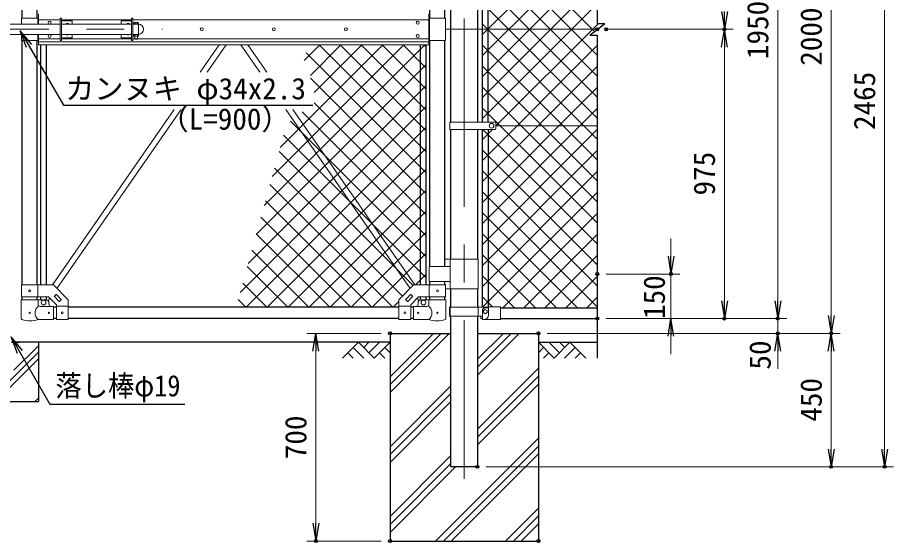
# Model space of a CAD drawing. Units: millimetres, scale not verified. Extents: x -6300 to 6300, y -4455 to 4455.
# Drawn here: x -1965 to 988, y -2113 to -343 of the extents above; entities that cross this region are included whole.
import ezdxf
from ezdxf.enums import TextEntityAlignment as Align

# ---------------------------------------------------------------- set-up
doc = ezdxf.new("R2010")
doc.units = ezdxf.units.MM
doc.header["$LTSCALE"] = 20
doc.header["$PDMODE"] = 32
doc.header["$PDSIZE"] = 10
doc.linetypes.add('USER1', pattern=[50.8, 31.75, -6.35, 6.35, -6.35])
for name, color, linetype, lineweight in [('0-1_D-STR1', 1, 'Continuous', 25), ('0-2_D-BMK', 2, 'USER1', 13), ('0-3_D-STR4', 7, 'Continuous', 25), ('0-4_D-BGD', 7, 'Continuous', 25), ('0-5_D-DCR-HCH', 7, 'Continuous', 13), ('0-6_D-STR3', 3, 'Continuous', 13), ('0-7_0', 3, 'Continuous', 25), ('0-8_D-STR-DIM', 7, 'Continuous', 13), ('0-A_D-STR-TXT', 7, 'Continuous', 25), ('0-B_D-STR2', 7, 'Continuous', 13)]:
    doc.layers.add(name, color=color, linetype=linetype, lineweight=lineweight)
doc.layers.add('0-9_Defpoints', color=7, linetype='Continuous')
doc.styles.add('ＭＳ ゴシック', font='')
doc.styles.get('ＭＳ ゴシック').set_extended_font_data('MS Gothic')

# ---------------------------------------------------------------- blocks, each defined once
blk = doc.blocks.new('_Open')
at = {"layer": '0-7_0', "color": 7}
blk.add_line((-20, 3.333), (0, 0), dxfattribs=at)
blk.add_lwpolyline([(-20, -3.333), (0, 0), (-20, 0)], dxfattribs=at)
blk = doc.blocks.new('MLeader7')
at = {"layer": '0-A_D-STR-TXT'}
blk.add_line((-1934.21, -444.47), (-1955.55, -387.51), dxfattribs=at)
for points in [[(-1916.89, -434.47), (-1955.55, -387.51), (-1925.55, -439.47)], [(-1925.55, -439.47), (-1810.34, -639.03), (-980.62, -639.03), (-969.82, -639.03)]]:
    blk.add_lwpolyline(points, dxfattribs=at)
blk = doc.blocks.new('MLeader10')
at = {"layer": '0-8_D-STR-DIM', "lineweight": 25}
blk.add_line((-1965.61, -1476.03), (-1986.95, -1419.07), dxfattribs=at)
for points in [[(-1948.29, -1466.03), (-1986.95, -1419.07), (-1956.95, -1471.03)], [(-1956.95, -1471.03), (-1855.86, -1646.12), (-1411.76, -1646.12), (-1400.96, -1646.12)]]:
    blk.add_lwpolyline(points, dxfattribs=at)

msp = doc.modelspace()

# ---------------------------------------------------------------- linework, layer by layer
at = {"layer": '0-1_D-STR1'}
for p, q in [((-10.88, 637.76), (-10.88, -362.84)), ((-1949.41, -345.34), (-1949.41, 479.16)), ((-1898.61, -345.34), (-1898.61, 479.16)), ((-575.21, -345.34), (-575.21, 417.21)), ((-524.41, -345.34), (-524.41, 417.21)), ((-503.96, -695.34), (-503.96, -70.34)), ((-414.86, -70.34), (-414.86, -695.34)), ((-398.11, -695.34), (-398.11, -70.34)), ((-379.11, -695.34), (-379.11, -70.34)), ((-35.88, -402.84), (14.12, -362.84)), ((-10.88, -362.84), (14.12, -362.84)), ((-35.88, -402.84), (-10.88, -402.84)), ((-10.88, -402.84), (-10.88, -1491.05)), ((-1949.41, -1244.74), (-1949.41, -420.34)), ((-1898.61, -1244.74), (-1898.61, -420.34)), ((-1886.51, -1244.74), (-1886.51, -435.34)), ((-1867.51, -1244.74), (-1867.51, -435.34)), ((-606.31, -1244.74), (-606.31, -435.34)), ((-587.31, -1244.74), (-587.31, -435.34)), ((-575.21, -1182.79), (-575.21, -420.34)), ((-524.41, -1182.79), (-524.41, -420.34)), ((-503.96, -1157.79), (-503.96, -720.34)), ((-414.86, -720.34), (-414.86, -1157.79)), ((-398.11, -1319.43), (-398.11, -720.34)), ((-379.11, -720.34), (-379.11, -1318.43)), ((-575.21, -1244.74), (-575.21, -1232.79)), ((-524.41, -1244.74), (-524.41, -1232.79)), ((-503.96, -1319.43), (-503.96, -1257.79)), ((-414.86, -1257.79), (-414.86, -1319.43)), ((-1949.41, -1294.79), (-1949.41, -1284.74)), ((-1898.61, -1294.79), (-1898.61, -1284.74)), ((-1886.51, -1294.79), (-1886.51, -1284.74)), ((-1867.51, -1294.9), (-1867.51, -1284.74)), ((-606.31, -1294.9), (-606.31, -1284.74)), ((-587.31, -1294.79), (-587.31, -1284.74)), ((-575.21, -1294.79), (-575.21, -1284.74)), ((-524.41, -1294.79), (-524.41, -1284.74)), ((-1834.01, -1319.74), (-1844.01, -1319.74)), ((-679.81, -1319.74), (-1794.01, -1319.74)), ((-629.81, -1319.74), (-639.81, -1319.74)), ((-337.56, -1322.02), (-10.88, -1322.02)), ((-1834.01, -1357.84), (-1844.01, -1357.84)), ((-679.81, -1357.84), (-1794.01, -1357.84)), ((-629.81, -1357.84), (-639.81, -1357.84)), ((-503.96, -1857.84), (-503.96, -1349.43)), ((-414.86, -1349.43), (-414.86, -1857.84)), ((-337.56, -1357.84), (-10.88, -1357.84)), ((-414.86, -1857.84), (-503.96, -1857.84))]:
    msp.add_line(p, q, dxfattribs=at)
at = {"layer": '0-2_D-BMK'}
for p, q in [((-459.41, 669.16), (-459.41, -1897.84)), ((-2494.94, -382.84), (-1476.87, -382.84))]:
    msp.add_line(p, q, dxfattribs=at)
at = {"layer": '0-3_D-STR4'}
for p, q in [((-709.41, -1407.84), (-709.41, -2107.84)), ((-709.41, -1407.84), (-503.96, -1407.84)), ((-414.86, -1407.84), (-209.41, -1407.84)), ((-209.41, -1407.84), (-209.41, -2107.84)), ((-1894.81, -1437.84), (-1894.81, -1637.84)), ((-2094.81, -1637.84), (-1894.81, -1637.84)), ((-709.41, -2107.84), (-209.41, -2107.84))]:
    msp.add_line(p, q, dxfattribs=at)
at = {"layer": '0-4_D-BGD'}
for p, q in [((-709.41, -1437.84), (-1985.31, -1437.84)), ((-209.41, -1437.84), (-10.88, -1437.84))]:
    msp.add_line(p, q, dxfattribs=at)
at = {"layer": '0-5_D-DCR-HCH'}
for p, q in [((-709.41, -1607.22), (-510.03, -1407.84)), ((-709.41, -1580.71), (-536.54, -1407.84)), ((-709.41, -1554.19), (-563.06, -1407.84)), ((-414.86, -1548.38), (-274.32, -1407.84)), ((-414.86, -1521.86), (-300.84, -1407.84)), ((-414.86, -1495.34), (-327.36, -1407.84)), ((-815.84, -1437.84), (-869.05, -1491.05)), ((-815.84, -1437.84), (-762.62, -1491.05)), ((-798.1, -1455.57), (-780.36, -1437.84)), ((-780.36, -1473.31), (-744.89, -1437.84)), ((-762.62, -1491.05), (-709.41, -1437.84)), ((-156.2, -1491.05), (-209.41, -1437.84)), ((-138.46, -1473.31), (-173.94, -1437.84)), ((-102.99, -1437.84), (-156.2, -1491.05)), ((-120.63, -1455.67), (-138.46, -1437.84)), ((-102.99, -1437.84), (-49.78, -1491.05)), ((-2061.19, -1637.84), (-1894.81, -1471.46)), ((-1977.81, -1532.36), (-1894.81, -1449.36)), ((-851.31, -1473.31), (-833.49, -1491.05)), ((-833.57, -1455.57), (-797.94, -1491.05)), ((-744.89, -1473.31), (-727.07, -1491.05)), ((-727.15, -1455.57), (-709.41, -1473.23)), ((-191.67, -1455.57), (-209.41, -1473.23)), ((-173.94, -1473.31), (-191.76, -1491.05)), ((-85.25, -1455.57), (-120.89, -1491.05)), ((-67.51, -1473.31), (-85.33, -1491.05)), ((-2039.09, -1637.84), (-1894.81, -1493.56)), ((-414.86, -1731.05), (-209.41, -1525.6)), ((-414.86, -1757.56), (-209.41, -1552.11)), ((-709.41, -1789.89), (-503.96, -1584.44)), ((-414.86, -1784.08), (-209.41, -1578.63)), ((-709.41, -1816.41), (-503.96, -1610.96)), ((-1906.51, -1637.84), (-1894.81, -1626.14)), ((-709.41, -1842.93), (-503.96, -1637.48)), ((-555.95, -2107.84), (-209.41, -1761.3)), ((-529.43, -2107.84), (-209.41, -1787.82)), ((-709.41, -2025.6), (-503.96, -1820.15)), ((-502.92, -2107.84), (-209.41, -1814.33)), ((-709.41, -2052.11), (-503.96, -1846.66)), ((-709.41, -2078.63), (-488.62, -1857.84)), ((-320.25, -2107.84), (-209.41, -1997)), ((-293.73, -2107.84), (-209.41, -2023.52)), ((-267.21, -2107.84), (-209.41, -2050.04))]:
    msp.add_line(p, q, dxfattribs=at)
at = {"layer": '0-6_D-STR3'}
for p, q in [((-1951.01, -345.34), (-1951.01, -365.84)), ((-1951.01, -345.34), (-1894.01, -345.34)), ((-1897.01, -345.34), (-1897.01, -365.84)), ((-1894.01, -330.34), (-1894.01, -365.84)), ((-1821.01, -350.84), (-1894.01, -350.84)), ((-1894.01, -350.84), (-1894.01, -365.84)), ((-1821.01, -420.34), (-1821.01, -345.34)), ((-1821.01, -345.34), (-1816.51, -345.34)), ((-1816.51, -420.34), (-1816.51, -345.34)), ((-1580.51, -350.84), (-1816.51, -350.84)), ((-1580.51, -420.34), (-1580.51, -345.34)), ((-1576.01, -345.34), (-1580.51, -345.34)), ((-1576.01, -420.34), (-1576.01, -345.34)), ((-579.01, -350.84), (-1576.01, -350.84)), ((-579.01, -330.34), (-579.01, -435.34)), ((-522.81, -345.34), (-578.61, -345.34)), ((-576.81, -345.34), (-576.81, -420.34)), ((-522.81, -345.34), (-522.81, -420.34)), ((-1821.01, -365.84), (-2097.81, -365.84)), ((-1816.51, -354.34), (-1781.01, -354.34)), ((-1580.51, -365.84), (-1816.51, -365.84)), ((-1781.01, -365.84), (-1781.01, -354.34)), ((-1616.01, -365.84), (-1616.01, -354.34)), ((-1580.51, -354.34), (-1616.01, -354.34)), ((-1557.06, -365.84), (-1576.01, -365.84)), ((-1573.16, -361.14), (-1573.16, -365.84)), ((-1556.96, -361.14), (-1573.16, -361.14)), ((-1559, -360.34), (-1571.26, -360.34)), ((-1569.06, -361.14), (-1569.06, -365.84)), ((-1561.06, -361.14), (-1561.06, -365.84)), ((-1557.06, -365.84), (-1557.06, -399.84)), ((-1556.96, -361.14), (-1556.96, -365.84)), ((-1821.01, -399.84), (-2097.81, -399.84)), ((-1897.01, -399.84), (-1897.01, -420.34)), ((-1894.01, -399.84), (-1894.01, -435.34)), ((-1580.51, -399.84), (-1816.51, -399.84)), ((-1816.51, -411.34), (-1781.01, -411.34)), ((-1781.01, -411.34), (-1781.01, -399.84)), ((-1557.06, -399.84), (-1576.01, -399.84)), ((-1573.16, -399.84), (-1573.16, -405.54)), ((-1556.96, -405.54), (-1573.16, -405.54)), ((-1558.63, -406.34), (-1571.21, -406.34)), ((-1569.06, -399.84), (-1569.06, -405.54)), ((-1569.06, -406.34), (-1569.06, -415.04)), ((-1561.06, -399.84), (-1561.06, -405.54)), ((-1561.06, -406.34), (-1561.06, -415.04)), ((-1556.96, -399.84), (-1556.96, -405.54)), ((-1821.01, -414.84), (-1894.01, -414.84)), ((-579.01, -424.84), (-1894.01, -424.84)), ((-579.01, -435.34), (-1894.01, -435.34)), ((-1821.01, -420.34), (-1816.51, -420.34)), ((-1580.51, -414.84), (-1816.51, -414.84)), ((-1576.01, -420.34), (-1580.51, -420.34)), ((-1569.06, -414.84), (-1576.01, -414.84)), ((-1576.01, -414.84), (-1569.06, -414.84)), ((-1568.26, -415.84), (-1569.06, -415.04)), ((-1561.06, -415.04), (-1569.06, -415.04)), ((-1561.86, -415.84), (-1568.26, -415.84)), ((-1561.86, -415.84), (-1561.06, -415.04)), ((-579.01, -414.84), (-1561.06, -414.84)), ((-1284.97, -435.34), (-1349.09, -527.59)), ((-1261.83, -435.34), (-1325.95, -527.59)), ((-1211.99, -435.34), (-1147.87, -527.59)), ((-1188.85, -435.34), (-1124.73, -527.59)), ((-522.81, -420.34), (-578.61, -420.34)), ((-1436.53, -653.4), (-1847.54, -1244.74)), ((-1413.39, -653.4), (-1832.44, -1256.31)), ((-1060.43, -653.4), (-641.38, -1256.31)), ((-1037.29, -653.4), (-626.28, -1244.74)), ((-507.86, -695.34), (-354.27, -695.34)), ((-507.86, -695.34), (-507.86, -720.34)), ((-352.27, -699.34), (-352.27, -716.34)), ((-352.27, -707.84), (-12.48, -707.84)), ((-507.86, -720.34), (-354.27, -720.34)), ((-412.56, -1157.79), (-524.41, -1157.79)), ((-506.52, -1257.79), (-506.52, -1157.79)), ((-412.56, -1257.79), (-412.56, -1157.79)), ((-577.51, -1182.79), (-506.52, -1182.79)), ((-577.51, -1232.79), (-577.51, -1182.79)), ((-506.52, -1182.29), (-524.41, -1182.29)), ((-577.51, -1232.79), (-506.52, -1232.79)), ((-506.52, -1233.29), (-524.41, -1233.29)), ((-1951.71, -1284.74), (-1951.71, -1244.74)), ((-1896.31, -1284.74), (-1896.31, -1244.74)), ((-577.51, -1284.74), (-577.51, -1244.74)), ((-522.11, -1284.74), (-522.11, -1244.74)), ((-412.56, -1257.79), (-522.11, -1257.79)), ((-1952.56, -1294.79), (-1952.56, -1358.48)), ((-1951.71, -1284.74), (-1860.58, -1284.74)), ((-1895.46, -1294.79), (-1895.46, -1309.79)), ((-1855.64, -1289.68), (-1861.53, -1298.15)), ((-1860.58, -1284.74), (-1834.01, -1311.31)), ((-1840.68, -1282.73), (-1835.02, -1277.07)), ((-1840.68, -1284.14), (-1824.41, -1300.4)), ((-1833.61, -1277.07), (-1817.34, -1293.33)), ((-1823, -1300.4), (-1817.34, -1294.75)), ((-1794.01, -1360.99), (-1794.01, -1294.74)), ((-679.81, -1360.99), (-679.81, -1294.74)), ((-640.22, -1277.07), (-656.48, -1293.33)), ((-650.82, -1300.4), (-656.48, -1294.75)), ((-633.14, -1284.14), (-649.41, -1300.4)), ((-613.24, -1284.74), (-639.81, -1311.31)), ((-633.14, -1282.73), (-638.8, -1277.07)), ((-618.19, -1289.68), (-612.3, -1298.15)), ((-522.11, -1284.74), (-613.24, -1284.74)), ((-578.36, -1294.79), (-604.81, -1294.79)), ((-578.36, -1294.79), (-578.36, -1309.79)), ((-521.26, -1294.79), (-578.36, -1294.79)), ((-521.26, -1294.79), (-521.26, -1358.48)), ((-1844.01, -1316.79), (-1888.46, -1316.79)), ((-1859.01, -1309.79), (-1859.01, -1304.79)), ((-1844.01, -1360.79), (-1844.01, -1316.79)), ((-1834.01, -1360.99), (-1834.01, -1311.31)), ((-1834.01, -1316.49), (-1794.01, -1316.49)), ((-639.81, -1316.49), (-679.81, -1316.49)), ((-639.81, -1360.99), (-639.81, -1311.31)), ((-629.81, -1316.79), (-585.36, -1316.79)), ((-629.81, -1360.79), (-629.81, -1316.79)), ((-614.81, -1309.79), (-614.81, -1304.79)), ((-508.56, -1319.43), (-508.56, -1349.43)), ((-379.11, -1319.43), (-508.56, -1319.43)), ((-506.26, -1319.43), (-506.26, -1349.43)), ((-412.56, -1319.43), (-412.56, -1349.43)), ((-391.86, -1321.43), (-397.56, -1327.13)), ((-397.56, -1361.43), (-397.56, -1327.13)), ((-394.9, -1330.6), (-388.61, -1326.96)), ((-391.86, -1321.43), (-379.11, -1321.43)), ((-382.31, -1330.6), (-388.61, -1326.96)), ((-379.11, -1318.43), (-337.56, -1318.43)), ((-379.11, -1318.43), (-379.11, -1321.43)), ((-377.56, -1346.43), (-377.56, -1318.43)), ((-337.56, -1361.43), (-337.56, -1318.43)), ((-397.56, -1349.43), (-508.56, -1349.43)), ((-402.81, -1358.03), (-402.81, -1349.43)), ((-402.81, -1358.03), (-397.56, -1358.03)), ((-394.9, -1330.6), (-394.9, -1337.87)), ((-394.9, -1337.87), (-388.61, -1341.51)), ((-382.31, -1337.87), (-388.61, -1341.51)), ((-382.31, -1330.6), (-382.31, -1337.87)), ((-1844.01, -1360.79), (-1895.46, -1360.79)), ((-1834.01, -1360.99), (-1794.01, -1360.99)), ((-639.81, -1360.99), (-679.81, -1360.99)), ((-629.81, -1360.79), (-578.36, -1360.79)), ((-397.56, -1361.43), (-337.56, -1361.43))]:
    msp.add_line(p, q, dxfattribs=at)
for points in [[(-1951.01, -399.84), (-1951.01, -420.34), (-1894.01, -420.34)], [(-1580.51, -411.34), (-1616.01, -411.34), (-1616.01, -399.84)], [(-1951.71, -1244.74), (-1844.01, -1244.74), (-1794.01, -1294.74)], [(-522.11, -1244.74), (-629.81, -1244.74), (-679.81, -1294.74)], [(-1952.56, -1294.79), (-1924.01, -1294.79), (-1895.46, -1294.79), (-1869.01, -1294.79)]]:
    msp.add_lwpolyline(points, dxfattribs=at)
for centre, radius in [((-1857.01, -360.34), 5), ((-1344.01, -382.84), 5), ((-1101.01, -382.84), 5), ((-858.01, -382.84), 5), ((-616.01, -360.34), 5), ((-1857.01, -405.34), 5), ((-616.01, -405.34), 5), ((-367.27, -707.84), 8), ((-1924.01, -1264.74), 3.25), ((-549.81, -1264.74), 3.25), ((-1877.01, -1303.79), 8), ((-596.81, -1303.79), 8), ((-388.61, -1334.24), 6.3), ((-1924.01, -1338.79), 2), ((-1859.01, -1338.79), 2), ((-1814.01, -1338.74), 3.25), ((-659.81, -1338.74), 3.25), ((-614.81, -1338.79), 2), ((-549.81, -1338.79), 2)]:
    msp.add_circle(centre, radius, dxfattribs=at)
for centre, radius, start, end in [((-1797.01, -367.84), 5, 23.57818, 156.42182), ((-1592.01, -367.84), 5, 23.57818, 156.42182), ((-1571.11, -363.35), 3.02, 47.18249, 132.81751), ((-1565.06, -370.74), 10.4, 67.38014, 112.61986), ((-1559.01, -363.36), 3.03, 47.363, 132.637), ((-1557.06, -382.84), 17, 270, 90), ((-1797.01, -397.84), 5, 203.57818, 336.42182), ((-1592.01, -397.84), 5, 203.57818, 336.42182), ((-1571.11, -403.32), 3.02, 227.28053, 312.71947), ((-1565.06, -395.94), 10.4, 247.38014, 292.61986), ((-1559.01, -403.4), 2.96, 226.1605, 313.8395), ((-356.83, -699.11), 4.56, 357.20509, 55.92499), ((-356.83, -716.56), 4.56, 304.07499, 2.79491), ((-1869.01, -1304.79), 10, 0, 90), ((-1839.97, -1283.43), 1, 135, 225), ((-1834.31, -1277.78), 1, 45, 135), ((-1818.05, -1294.04), 1, 315, 45), ((-655.77, -1294.04), 1, 135, 225), ((-639.51, -1277.78), 1, 45, 135), ((-633.85, -1283.43), 1, 315, 45), ((-604.81, -1304.79), 10, 90, 180), ((-1877.27, -1338.79), 28.55, 129.59418, 230.40582), ((-1888.46, -1309.79), 7, 180, 270), ((-1852.01, -1309.79), 7, 180, 270), ((-1823.71, -1299.7), 1, 225, 315), ((-650.11, -1299.7), 1, 225, 315), ((-621.81, -1309.79), 7, 270, 0), ((-585.36, -1309.79), 7, 270, 0), ((-596.56, -1338.79), 28.55, 309.59418, 50.40582), ((-392.56, -1346.43), 15, 270, 0), ((-1949.26, -1358.48), 3.3, 180, 250.77949), ((-1924.01, -1286.06), 80, 250.77949, 290.9084), ((-549.81, -1286.06), 80, 249.0916, 289.22051), ((-524.56, -1358.48), 3.3, 289.22051, 0)]:
    msp.add_arc(centre, radius, start, end, dxfattribs=at)
at = {"layer": '0-7_0', "color": 7}
msp.add_line((-1985.31, -1437.84), (-1958.31, -1437.84), dxfattribs=at)
at = {"layer": '0-8_D-STR-DIM'}
for p, q in [((597.52, 532.16), (597.52, -1297.84)), ((777.52, 532.16), (777.52, -1347.84)), ((957.52, 547.16), (957.52, -1797.84)), ((-522.81, -382.84), (-10.88, -382.84)), ((19.12, -382.84), (447.52, -382.84)), ((49.12, -382.84), (447.52, -382.84)), ((417.52, -442.84), (417.52, -1297.84)), ((-1133.74, -976.84), (-1123.81, -966.91)), ((237.52, -1147.84), (237.52, -1087.84)), ((19.12, -1207.84), (267.52, -1207.84)), ((237.52, -1357.84), (237.52, -1207.84)), ((597.52, -1297.84), (597.52, -1237.84)), ((19.12, -1357.84), (267.52, -1357.84)), ((19.12, -1357.84), (447.52, -1357.84)), ((19.12, -1357.84), (627.52, -1357.84)), ((19.12, -1357.84), (627.52, -1357.84)), ((597.52, -1357.84), (597.52, -1407.84)), ((-739.41, -1407.84), (-989.41, -1407.84)), ((-179.41, -1407.84), (627.52, -1407.84)), ((-179.41, -1407.84), (807.52, -1407.84)), ((-179.41, -1407.84), (807.52, -1407.84)), ((237.52, -1417.84), (237.52, -1477.84)), ((-959.41, -1467.84), (-959.41, -2047.84)), ((597.52, -1467.84), (597.52, -1527.84)), ((777.52, -1467.84), (777.52, -1797.84)), ((-384.86, -1857.84), (807.52, -1857.84)), ((-384.86, -1857.84), (987.52, -1857.84)), ((-739.41, -2107.84), (-989.41, -2107.84))]:
    msp.add_line(p, q, dxfattribs=at)
at = {"layer": '0-9_Defpoints'}
for p in [(-10.88, -382.84), (19.12, -382.84), (417.52, -382.84), (-10.88, -1207.84), (237.52, -1207.84), (-10.88, -1357.84), (-10.88, -1357.84), (-10.88, -1357.84), (417.52, -1357.84), (597.52, -1357.84), (-709.41, -1407.84), (-209.41, -1407.84), (597.52, -1407.84), (777.52, -1407.84), (-414.86, -1857.84), (777.52, -1857.84), (957.52, -1857.84), (-959.41, -2107.84), (-709.41, -2107.84), (-209.41, -2107.84)]:
    msp.add_point(p, dxfattribs=at)
at = {"layer": '0-B_D-STR2'}
for p, q in [((-398.11, -400.8), (-10.88, -13.58)), ((-19.95, -390.09), (-352.27, -57.76)), ((-10.88, -469.87), (-398.11, -82.64)), ((-398.11, -471.51), (-10.88, -84.29)), ((-10.88, -540.58), (-398.11, -153.35)), ((-398.11, -542.23), (-10.88, -155)), ((-10.88, -611.29), (-398.11, -224.06)), ((-398.11, -612.94), (-10.88, -225.71)), ((-10.88, -682), (-398.11, -294.77)), ((-398.11, -683.65), (-10.88, -296.42)), ((-10.88, -752.71), (-398.11, -365.48)), ((-352.27, -708.52), (-6.59, -362.84)), ((-1133.74, -976.84), (-592.24, -435.34)), ((-1106.74, -879.13), (-662.95, -435.34)), ((-1079.75, -781.42), (-733.66, -435.34)), ((-998.75, -488.3), (-945.79, -435.34)), ((-977.95, -538.2), (-875.08, -435.34)), ((-965.16, -596.13), (-804.37, -435.34)), ((-587.31, -796.31), (-948.28, -435.34)), ((-587.31, -725.6), (-877.57, -435.34)), ((-587.31, -654.89), (-806.86, -435.34)), ((-587.31, -584.18), (-736.15, -435.34)), ((-587.31, -513.47), (-665.44, -435.34)), ((-587.31, -442.76), (-594.73, -435.34)), ((-12.28, -822.02), (-398.11, -436.19)), ((-398.11, -825.07), (-10.88, -437.84)), ((-587.31, -867.02), (-991.67, -462.66)), ((-1160.74, -1074.55), (-587.31, -501.12)), ((-10.88, -894.13), (-398.11, -506.91)), ((-398.11, -895.78), (-10.88, -508.55)), ((-587.31, -937.73), (-977.95, -547.1)), ((-1187.74, -1172.26), (-587.31, -571.83)), ((-10.88, -964.84), (-398.11, -577.62)), ((-398.11, -966.49), (-10.88, -579.26)), ((-1214.74, -1269.97), (-587.31, -642.54)), ((-587.31, -1008.44), (-965.16, -630.59)), ((-10.88, -1035.55), (-398.11, -648.33)), ((-587.31, -1079.15), (-1005.01, -661.45)), ((-398.11, -1037.2), (-10.88, -649.97)), ((-587.31, -1149.86), (-1045.21, -691.96)), ((-1193.8, -1319.74), (-587.31, -713.25)), ((-398.11, -754.36), (-364.09, -720.34)), ((-398.11, -1107.91), (-10.88, -720.69)), ((-10.88, -1106.26), (-396.81, -720.34)), ((-587.31, -1220.57), (-1068.21, -739.67)), ((-1123.08, -1319.74), (-587.31, -783.96)), ((-631.83, -1246.76), (-1083.52, -795.08)), ((-10.88, -1176.97), (-398.11, -789.75)), ((-398.11, -1178.62), (-10.88, -791.4)), ((-667.19, -1282.12), (-1098.83, -850.48)), ((-1052.37, -1319.74), (-587.31, -854.68)), ((-10.88, -1247.68), (-398.11, -860.46)), ((-398.11, -1249.33), (-10.88, -862.11)), ((-700.28, -1319.74), (-1114.14, -905.88)), ((-981.66, -1319.74), (-587.31, -925.39)), ((-10.88, -1318.39), (-398.11, -931.17)), ((-397.49, -1319.43), (-10.88, -932.82)), ((-770.99, -1319.74), (-1129.44, -961.28)), ((-910.95, -1319.74), (-587.31, -996.1)), ((-77.96, -1322.02), (-398.11, -1001.88)), ((-329.37, -1322.02), (-10.88, -1003.53)), ((-841.7, -1319.74), (-1144.75, -1016.69)), ((-912.41, -1319.74), (-1160.06, -1072.09)), ((-840.24, -1319.74), (-587.31, -1066.81)), ((-148.67, -1322.02), (-398.11, -1072.59)), ((-258.66, -1322.02), (-10.88, -1074.24)), ((-983.12, -1319.74), (-1175.37, -1127.49)), ((-769.53, -1319.74), (-587.31, -1137.52)), ((-219.39, -1322.02), (-398.11, -1143.3)), ((-187.95, -1322.02), (-10.88, -1144.95)), ((-1053.83, -1319.74), (-1190.68, -1182.89)), ((-623.82, -1244.74), (-587.31, -1208.23)), ((-1124.54, -1319.74), (-1205.99, -1238.29)), ((-290.1, -1322.02), (-398.11, -1214.01)), ((-117.24, -1322.02), (-10.88, -1215.66)), ((-1195.25, -1319.74), (-1221.29, -1293.7)), ((-364.4, -1318.43), (-398.11, -1284.72)), ((-46.53, -1322.02), (-10.88, -1286.37)), ((-698.82, -1319.74), (-679.81, -1300.73))]:
    msp.add_line(p, q, dxfattribs=at)

# ---------------------------------------------------------------- block references
at = {"layer": '0-8_D-STR-DIM', "xscale": 3, "yscale": 3}
for p, rotation in [((417.52, -382.84), 270), ((417.52, -382.84), 90), ((237.52, -1207.84), 270), ((417.52, -1357.84), 270), ((597.52, -1357.84), 270), ((597.52, -1357.84), 270), ((237.52, -1357.84), 90), ((777.52, -1407.84), 270), ((-959.41, -1407.84), 90), ((597.52, -1407.84), 90), ((777.52, -1407.84), 90), ((777.52, -1857.84), 270), ((957.52, -1857.84), 270), ((-959.41, -2107.84), 270)]:
    msp.add_blockref('_Open', p, dxfattribs=dict(at, rotation=rotation))
at = {"layer": '0-8_D-STR-DIM'}
msp.add_blockref('MLeader10', (0, 0), dxfattribs=at)
at = {"layer": '0-A_D-STR-TXT'}
msp.add_blockref('MLeader7', (0, 0), dxfattribs=at)

# ---------------------------------------------------------------- texts
at = {"layer": '0-8_D-STR-DIM', "style": 'ＭＳ ゴシック'}
for s, p in [('1950', (587.4, -483.19)), ('2000', (767.4, -505.71)), ('2465', (947.4, -722.24)), ('975', (407.4, -943.05)), ('150', (238.72, -1359.41)), ('50', (595.41, -1530.07)), ('450', (767.4, -1705.59)), ('700', (-969.53, -1832.09))]:
    msp.add_text(s, height=72.14, rotation=90, dxfattribs=at).set_placement(p, align=Align.BOTTOM_LEFT)
at = {"layer": '0-A_D-STR-TXT', "style": 'ＭＳ ゴシック'}
for s, p in [('カンヌキ φ34x2.3', (-1804.49, -640.47)), ('（L=900）', (-1486.59, -742.74))]:
    msp.add_text(s, height=72.14, dxfattribs=at).set_placement(p, align=Align.BOTTOM_LEFT)
at = {"layer": '0-A_D-STR-TXT', "style": 'ＭＳ ゴシック', "width": 0.9}
msp.add_text('落し棒φ19', height=72.14, dxfattribs=at).set_placement((-1837, -1642.01), align=Align.BOTTOM_LEFT)

doc.saveas('drawing.dxf')
